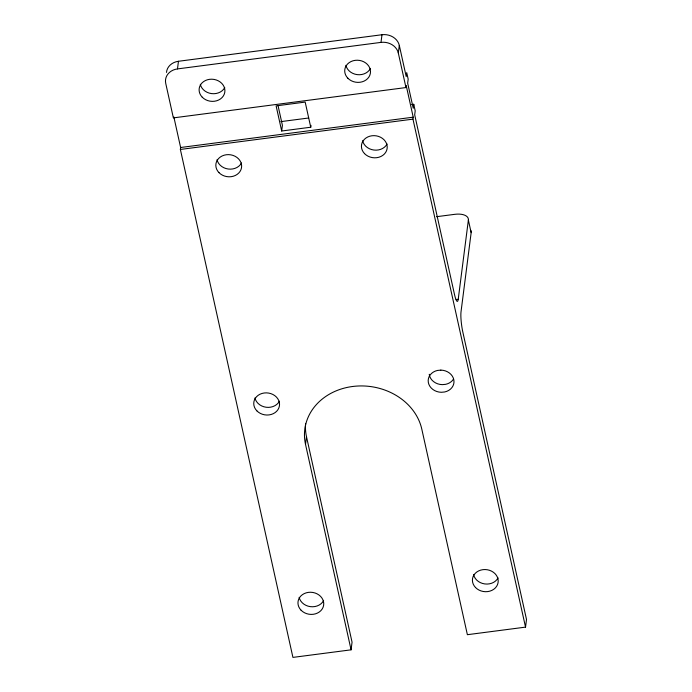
<?xml version="1.0" encoding="UTF-8"?>
<svg xmlns="http://www.w3.org/2000/svg" width="692" height="692" viewBox="0 0 692 692"><rect width="100%" height="100%" fill="white"/><g stroke="black" fill="none" stroke-linecap="round" stroke-linejoin="round"><path stroke-width="1.04" d="M173.856 116.974L180.621 147.5L180.37 149.455L292.924 657.4L351.078 649.831L305.518 444.359A59.339 50.698 7.3 0 1 352.522 386.499A59.339 50.698 7.3 0 1 421.817 429.204L467.377 634.694L525.531 627.125L412.968 119.136L413.219 117.182L406.221 85.6L405.97 87.555L173.372 117.882L165.734 83.386A14.835 12.672 7.3 0 1 177.481 68.915L178.458 61.277L381.984 34.738A14.835 12.672 7.3 0 1 399.31 45.413L406.213 76.596L406.723 72.617L408.176 79.156L407.666 83.126L413.236 108.272L413.747 104.293L411.602 104.579M310.993 125.33L310.751 127.224L281.679 131.013L282.405 125.33L277.994 105.426M305.518 444.359L306.495 436.721A59.339 50.698 7.3 0 1 305.596 423.443M405.97 87.555L398.324 53.059A14.835 12.672 7.3 0 0 381.007 42.385L381.984 34.738M398.324 53.059L399.31 45.413M351.078 649.831L352.055 642.185L306.495 436.721M456.149 299.532L458.225 299.264L468.372 220.065A14.835 7.37 -12.5 0 0 454.817 214.321L436.609 216.691M468.372 220.065L471.157 232.642L461.019 311.832A14.835 2.266 82.6 0 0 462.827 332.048L526.508 619.478L525.531 627.125M177.481 68.915L381.007 42.385M280.831 121.628L308.701 117.995M180.621 147.5L413.219 117.182M180.37 149.455L412.968 119.136M413.747 104.293L415.2 110.832L414.69 114.811L454.462 294.334A14.835 2.266 82.6 0 0 458.225 299.264M310.751 127.224L305.181 102.087L276.108 105.876L281.679 131.013M166.487 72.418A14.835 12.672 7.3 0 1 178.458 61.277M279.404 401.23A12.932 11.055 7.3 0 1 266.126 407.251A12.932 11.055 7.3 0 1 254.95 397.952M453.364 379.303A12.932 11.055 7.3 0 1 445.639 384.328L442.309 384.64A12.932 11.055 7.3 0 1 429.23 374.286M498.067 577.915A12.932 11.055 7.3 0 1 484.789 583.936A12.932 11.055 7.3 0 1 473.605 574.637M323.605 600.621A12.932 11.055 7.3 0 1 310.336 606.642A12.932 11.055 7.3 0 1 299.152 597.343M470.43 229.856A14.835 7.37 -12.5 0 1 471.157 232.642M241.491 163.001A12.932 11.055 7.3 0 1 228.222 169.021A12.932 11.055 7.3 0 1 217.037 159.722M224.77 87.573A12.932 11.055 7.3 0 1 211.493 93.593A12.932 11.055 7.3 0 1 200.308 84.294M387.079 144.014A12.932 11.055 7.3 0 1 373.81 150.034A12.932 11.055 7.3 0 1 362.625 140.736M370.358 68.594A12.932 11.055 7.3 0 1 357.089 74.615A12.932 11.055 7.3 0 1 345.905 65.316M440.856 370.116L437.526 370.436A12.932 11.055 7.3 0 0 428.322 382.417A12.932 11.055 7.3 0 0 441.323 392.286L444.662 391.975A12.932 11.055 7.3 0 0 453.857 379.995A12.932 11.055 7.3 0 0 440.856 370.116M256.879 410.858A12.932 11.055 7.3 0 0 278.833 407.995A12.932 11.055 7.3 0 0 264.214 392.987A12.932 11.055 7.3 0 0 256.879 410.858M301.089 610.24A12.932 11.055 7.3 0 0 323.043 607.377A12.932 11.055 7.3 0 0 308.416 592.369A12.932 11.055 7.3 0 0 301.089 610.24M475.542 587.534A12.932 11.055 7.3 0 0 497.496 584.679A12.932 11.055 7.3 0 0 482.878 569.663A12.932 11.055 7.3 0 0 475.542 587.534M218.966 172.628A12.932 11.055 7.3 0 0 240.928 169.765A12.932 11.055 7.3 0 0 226.301 154.749A12.932 11.055 7.3 0 0 218.966 172.628M364.563 153.641A12.932 11.055 7.3 0 0 386.517 150.778A12.932 11.055 7.3 0 0 371.898 135.77A12.932 11.055 7.3 0 0 364.563 153.641M347.842 78.213A12.932 11.055 7.3 0 0 369.796 75.35A12.932 11.055 7.3 0 0 355.169 60.342A12.932 11.055 7.3 0 0 347.842 78.213M202.246 97.2A12.932 11.055 7.3 0 0 224.199 94.337A12.932 11.055 7.3 0 0 209.581 79.32A12.932 11.055 7.3 0 0 202.246 97.2"/></g></svg>
